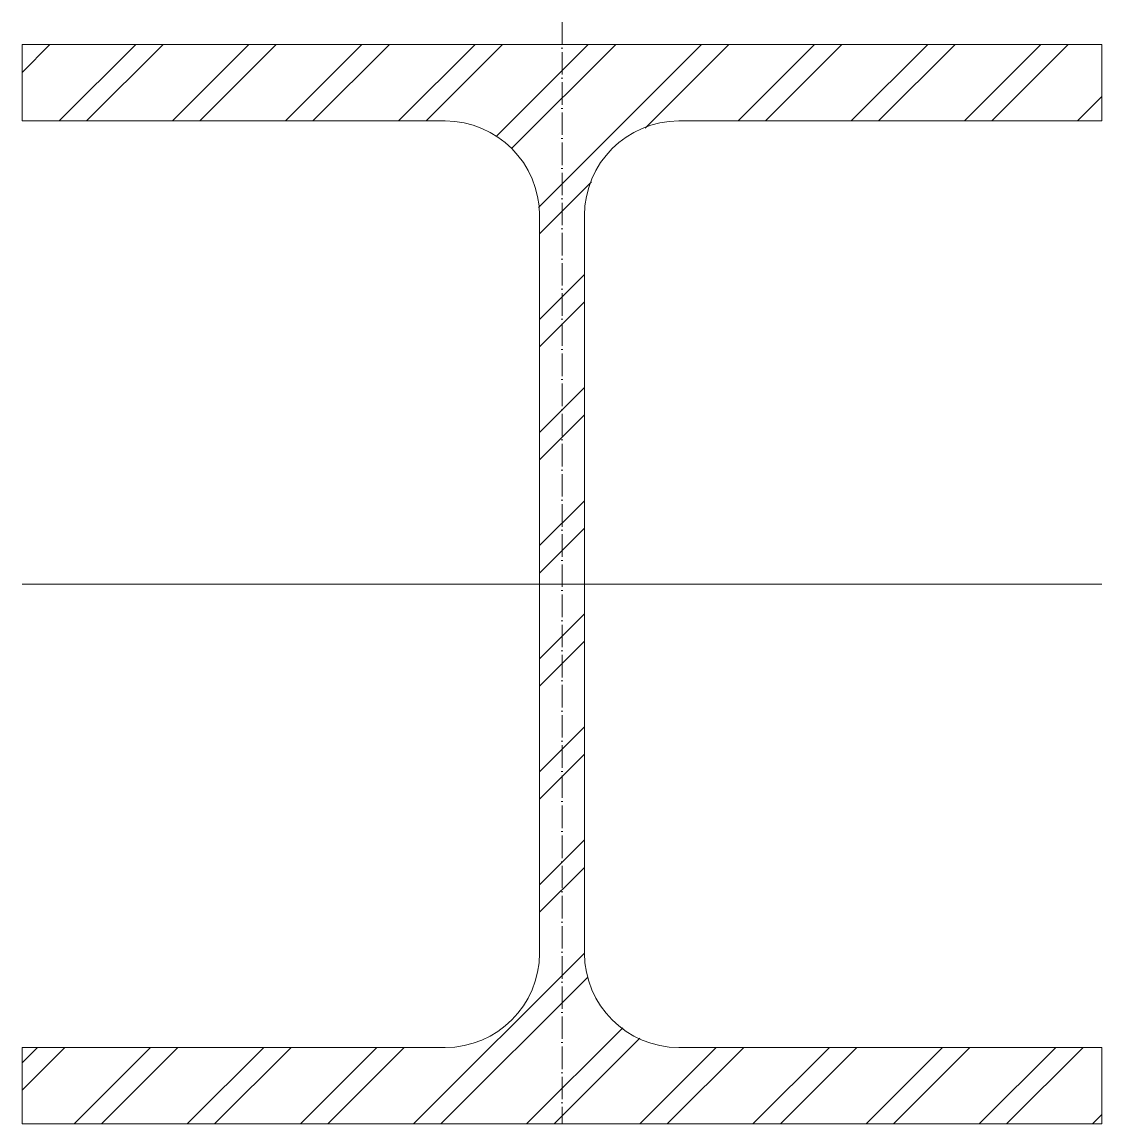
# Model space of a CAD drawing. Header units: metres. Extents: x -120 to 120, y -120 to 125.
import ezdxf

# ---------------------------------------------------------------- set-up
doc = ezdxf.new("R2010")
doc.units = ezdxf.units.M
doc.linetypes.add('MV_hartlijn_staal', pattern=[6.6, 5, -0.8, 0, -0.8])
doc.layers.add('A-DETL-GENF', color=92, linetype='Continuous', lineweight=18)

# ---------------------------------------------------------------- blocks, each defined once
blk = doc.blocks.new('28 Staalprofielen- IPE_HEA_HEB 2d - HEB240-3530658-00_0 Basismaterialen')
at = {"layer": 'A-DETL-GENF', "lineweight": 13}
h = blk.add_hatch(dxfattribs=at)
h.set_pattern_fill('FP_264', color=256, style=0, pattern_type=2)
h.set_pattern_definition([(45, (2890.222, 1118.529), (-12.57236, 12.57236), []), (45, (2890.222, 1137.579), (-12.57236, 12.57236), [])])
h.paths.add_polyline_path([(120, -120), (120, -103), (26, -103), (20.56, -102.28), (15.5, -100.19), (11.15, -96.85), (7.81, -92.5), (5.72, -87.44), (5, -82), (5, 82), (5.72, 87.44), (7.81, 92.5), (11.15, 96.85), (15.5, 100.19), (20.56, 102.28), (26, 103), (120, 103), (120, 120), (-120, 120), (-120, 103), (-26, 103), (-20.56, 102.28), (-15.5, 100.19), (-11.15, 96.85), (-7.81, 92.5), (-5.72, 87.44), (-5, 82), (-5, -82), (-5.72, -87.44), (-7.81, -92.5), (-11.15, -96.85), (-15.5, -100.19), (-20.56, -102.28), (-26, -103), (-120, -103), (-120, -120)])
at = {"layer": 'A-DETL-GENF', "linetype": 'MV_hartlijn_staal', "lineweight": 13}
blk.add_line((0, 125), (0, -120), dxfattribs=at)
at = {"layer": 'A-DETL-GENF'}
for p, q in [((120, 120), (-120, 120)), ((-120, 120), (-120, 103)), ((120, 120), (-120, 120)), ((-120, 120), (-120, 103)), ((120, 103), (120, 120)), ((120, 120), (120, 103)), ((-120, 103), (-26, 103)), ((-120, 103), (-26, 103)), ((26, 103), (120, 103)), ((120, 103), (26, 103)), ((-5, 82), (-5, -82)), ((-5, 82), (-5, -82)), ((5, -82), (5, 82)), ((5, 82), (5, -82)), ((-120, 0), (120, 0)), ((-26, -103), (-120, -103)), ((-120, -103), (-120, -120)), ((-120, -120), (-120, -103)), ((-120, -103), (-26, -103)), ((120, -103), (26, -103)), ((120, -103), (26, -103)), ((120, -120), (120, -103)), ((120, -120), (120, -103)), ((-120, -120), (120, -120)), ((120, -120), (-120, -120))]:
    blk.add_line(p, q, dxfattribs=at)
for centre, start, end in [((-26, 82), 0, 90), ((-26, 82), 360, 90), ((26, 82), 90, 180), ((26, 82), 90, 180), ((-26, -82), 270, 0), ((-26, -82), 270, 0), ((26, -82), 180, 270), ((26, -82), 180, 270)]:
    blk.add_arc(centre, 21, start, end, dxfattribs=at)

msp = doc.modelspace()

# ---------------------------------------------------------------- block references
msp.add_blockref('28 Staalprofielen- IPE_HEA_HEB 2d - HEB240-3530658-00_0 Basismaterialen', (0, 0))

doc.saveas('drawing.dxf')
